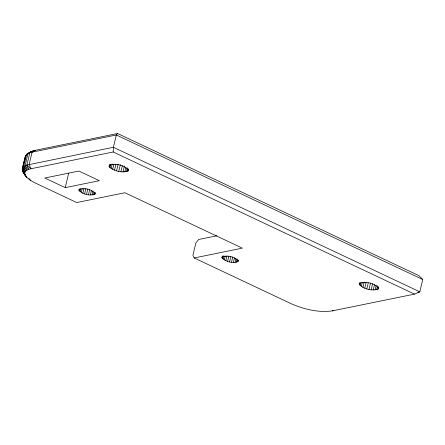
<?xml version="1.0" encoding="UTF-8"?>
<svg xmlns="http://www.w3.org/2000/svg" width="445" height="445" viewBox="0 0 445 445"><rect width="100%" height="100%" fill="white"/><g stroke="black" fill="none" stroke-linecap="round" stroke-linejoin="round"><path stroke-width="0.67" d="M194.198 257.961L291.23 303.735C304.018 309.253 318.303 312.824 332.27 310.894L414.523 294.112L419.819 291.831L422.75 279.527L418.923 275.655L117.608 133.522L35.35 150.304C31.656 151.489 26.867 152.824 25.187 156.629L22.256 168.939C23.14 175.858 29.954 180.542 35.878 183.284L76.735 202.558L124.884 192.735L242.347 248.143L194.198 257.961L192.924 255.297L195.856 242.992L198.598 239.505L216.904 235.772M414.523 294.112L113.208 151.984L113.392 147.289L116.323 134.985L117.608 133.522M78.932 190.254L79.054 189.637C84.055 187.406 91.587 189.264 95.141 193.403L95.024 194.02C90.018 196.251 82.492 194.393 78.932 190.254L79.249 188.936M221.933 257.705L222.055 257.088C227.056 254.857 234.582 256.715 238.142 260.853L238.019 261.471C233.019 263.701 225.493 261.844 221.933 257.705L222.25 256.387M113.208 151.984L30.95 168.761C28.491 169.339 25.087 170.279 24.709 173.244L22.25 170.224L24.914 174.54L22.717 171.603L25.621 175.925L24.709 173.244L22.256 168.939L25.665 155.455L27.929 153.998M24.102 162.453L25.181 157.919M22.256 168.939L25.003 172.054L22.734 167.759L23.68 166.714L26.611 154.409L31.462 151.623L29.059 153.269M417.777 292.248L419.819 291.831L113.392 147.289L26.9 165.062L23.68 166.714L27.062 170.085L25.07 165.807L28.002 153.503L33.191 150.877L28.002 153.503M25.07 165.807L28.791 169.334L26.9 165.062L29.832 152.757L35.35 150.304L32.062 152.173L29.832 152.757M65.243 187.645L99.346 180.692L78.921 171.052L44.817 178.011L65.243 187.645L68.697 173.144M79.282 190.961L79.755 188.98M80.083 191.717L80.873 188.419M81.29 192.479L82.23 188.524M82.831 193.208L83.927 188.591M84.611 193.853L85.868 188.58M86.536 194.382L87.793 189.108M88.494 194.76L89.745 189.487M90.363 194.971L91.459 190.354M92.037 194.999L92.977 191.038M93.422 194.838L94.051 192.201M94.44 194.504L94.907 192.529M95.024 194.02L95.336 192.702M109.197 166.825L109.17 165.395C115.216 162.959 124.422 164.956 128.421 170.179L128.193 170.841C122.153 173.411 114.042 171.03 109.197 166.825L109.826 164.188M109.932 167.659L110.722 164.361M111.111 168.51L112.207 163.899M112.663 169.345L113.92 164.071M114.515 170.118L115.934 164.188M116.584 170.791L118.153 164.199M118.754 171.331L120.322 164.739M120.918 171.709L122.331 165.779M122.97 171.909L124.383 165.974M124.811 171.915L125.907 167.303M126.341 171.731L127.281 167.776M127.487 171.369L128.115 168.733M128.193 170.841L128.51 169.523M222.283 258.411L222.912 255.775M223.084 259.168L223.868 255.875M224.291 259.93L225.231 255.975M225.826 260.659L226.928 256.042M227.612 261.304L228.869 256.031M229.537 261.832L230.794 256.559M231.489 262.211L232.746 256.937M233.358 262.422L234.459 257.805M235.038 262.45L235.978 258.495M236.423 262.289L237.207 258.996M237.435 261.96L237.908 259.98M238.019 261.471L238.336 260.153M359.187 284.099L359.415 283.437C365.462 281.001 374.673 282.998 378.667 288.221L378.439 288.883C372.393 291.319 363.187 289.322 359.187 284.099L359.499 282.781M359.449 284.867L359.916 282.892M360.183 285.701L360.967 282.403M361.357 286.552L362.297 282.597M362.909 287.387L364.166 282.113M364.767 288.16L366.179 282.23M366.83 288.833L368.243 282.903M369 289.372L370.412 283.443M371.163 289.751L372.576 283.821M373.216 289.951L374.473 284.678M375.057 289.956L376.159 285.34M376.587 289.773L377.532 285.818M377.738 289.411L378.367 286.775M378.439 288.883L378.756 287.565M332.27 310.894L333.366 310.271M26.611 154.409L30.188 152.535M25.665 155.455L26.733 154.927M422.75 279.527L116.323 134.985L32.062 152.173L29.131 164.478L30.95 168.761L26.9 165.062M22.734 167.759L25.793 170.997L23.68 166.714M25.037 174.551L23.652 173.049L26.806 177.371L25.393 175.113M28.903 178.456L30.544 180.353"/></g></svg>
